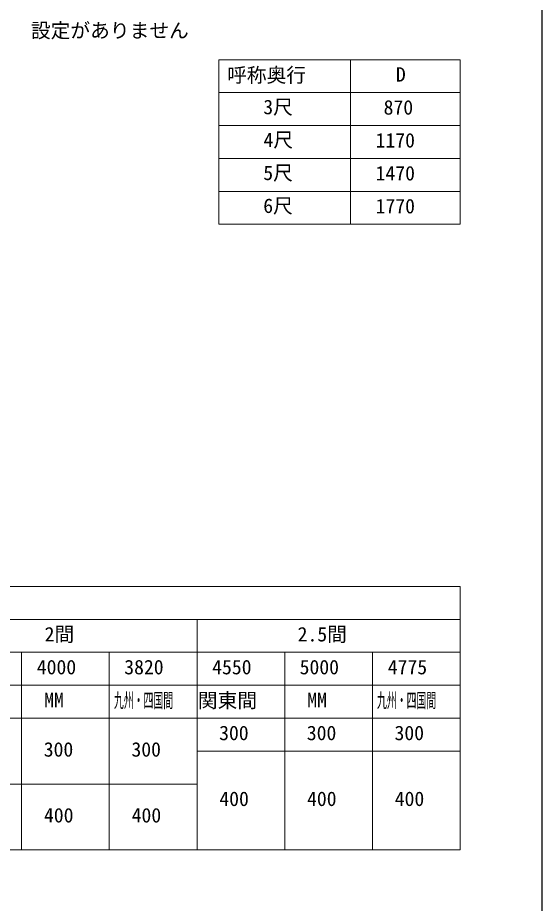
# Model space of a CAD drawing. Units: millimetres, scale not verified. Extents: x -10500 to 10500, y -15604 to 15536.
# Drawn here: x 5714 to 10500, y -6340 to 1729 of the extents above; entities that cross this region are included whole.
import ezdxf
from ezdxf.enums import TextEntityAlignment as Align

# ---------------------------------------------------------------- set-up
doc = ezdxf.new("R2010")
doc.units = ezdxf.units.MM
doc.header["$LTSCALE"] = 80
doc.layers.add('0-1_TABLE1', color=7, linetype='Continuous', lineweight=18)
doc.layers.add('0-2_USER1', color=3, linetype='Continuous')
doc.layers.add('0-7_YKK_ZWAK', color=7, linetype='Continuous')
doc.styles.add('ＭＳ ゴシック', font='')
doc.styles.get('ＭＳ ゴシック').set_extended_font_data('MS Gothic')

msp = doc.modelspace()

# ---------------------------------------------------------------- linework, layer by layer
at = {"layer": '0-1_TABLE1'}
for p, q in [((7550, 1346.4), (9750, 1346.4)), ((7550, 1346.4), (7550, -153.6)), ((8750, 1346.4), (8750, -153.6)), ((9750, 1346.4), (9750, -153.6)), ((7550, 1046.4), (9750, 1046.4)), ((7550, 746.4), (9750, 746.4)), ((7550, 446.4), (9750, 446.4)), ((7550, 146.4), (9750, 146.4)), ((7550, -153.6), (9750, -153.6)), ((-1750, -3453.6), (9750, -3453.6)), ((9750, -3453.6), (9750, -5853.6)), ((-650, -3753.6), (9750, -3753.6)), ((7350, -3753.6), (7350, -5853.6)), ((-650, -4053.6), (9750, -4053.6)), ((5750, -4053.6), (5750, -5853.6)), ((6550, -4053.6), (6550, -5853.6)), ((8150, -4053.6), (8150, -5853.6)), ((8950, -4053.6), (8950, -5853.6)), ((-1750, -4353.6), (9750, -4353.6)), ((-1750, -4653.6), (9750, -4653.6)), ((7350, -4953.6), (9750, -4953.6)), ((4950, -5253.6), (7350, -5253.6)), ((-1750, -5853.6), (9750, -5853.6))]:
    msp.add_line(p, q, dxfattribs=at)
at = {"layer": '0-7_YKK_ZWAK'}
msp.add_lwpolyline([(-10500, -15603.6), (10500, -15603.6), (10500, 14996.4)], dxfattribs=at)

# ---------------------------------------------------------------- texts
at = {"layer": '0-1_TABLE1', "style": 'ＭＳ ゴシック'}
for s, p in [('呼称奥行', (7624.32, 1100.77)), ('D', (9164.6, 1106.4)), ('3尺', (7954.66, 809.98)), ('870', (9052.1, 806.4)), ('4尺', (7956.7, 509.98)), ('1170', (8978.98, 506.4)), ('5尺', (7954.66, 209.98)), ('1470', (8978.98, 206.4)), ('6尺', (7954.15, -90.02)), ('1770', (8978.98, -93.6)), ('2間', (5959.77, -3994.11)), ('2.5間', (8267.73, -3994.11)), ('4000', (5888.18, -4293.6)), ('3820', (6686.14, -4293.6)), ('4550', (7488.18, -4293.6)), ('5000', (8286.14, -4293.6)), ('4775', (9090.23, -4293.6)), ('MM', (5955.68, -4593.6)), ('関東間', (7357.78, -4597.18)), ('MM', (8355.68, -4593.6)), ('300', (7551.59, -4893.6)), ('300', (8351.59, -4893.6)), ('300', (9151.59, -4893.6)), ('300', (5951.59, -5043.6)), ('300', (6751.59, -5043.6)), ('400', (7553.64, -5493.6)), ('400', (8353.64, -5493.6)), ('400', (9153.64, -5493.6)), ('400', (5953.64, -5643.6)), ('400', (6753.64, -5643.6))]:
    msp.add_text(s, height=132, dxfattribs=at).set_placement(p, align=Align.BOTTOM_LEFT)
at = {"layer": '0-1_TABLE1', "style": 'ＭＳ ゴシック', "width": 0.5}
for p in [(6591.79, -4596.67), (8991.79, -4596.67)]:
    msp.add_text('九州・四国間', height=132, dxfattribs=at).set_placement(p, align=Align.BOTTOM_LEFT)
at = {"layer": '0-2_USER1', "style": 'ＭＳ ゴシック'}
msp.add_text('設定がありません', height=132, dxfattribs=at).set_placement((5834.66, 1506.63), align=Align.BOTTOM_LEFT)

doc.saveas('drawing.dxf')
